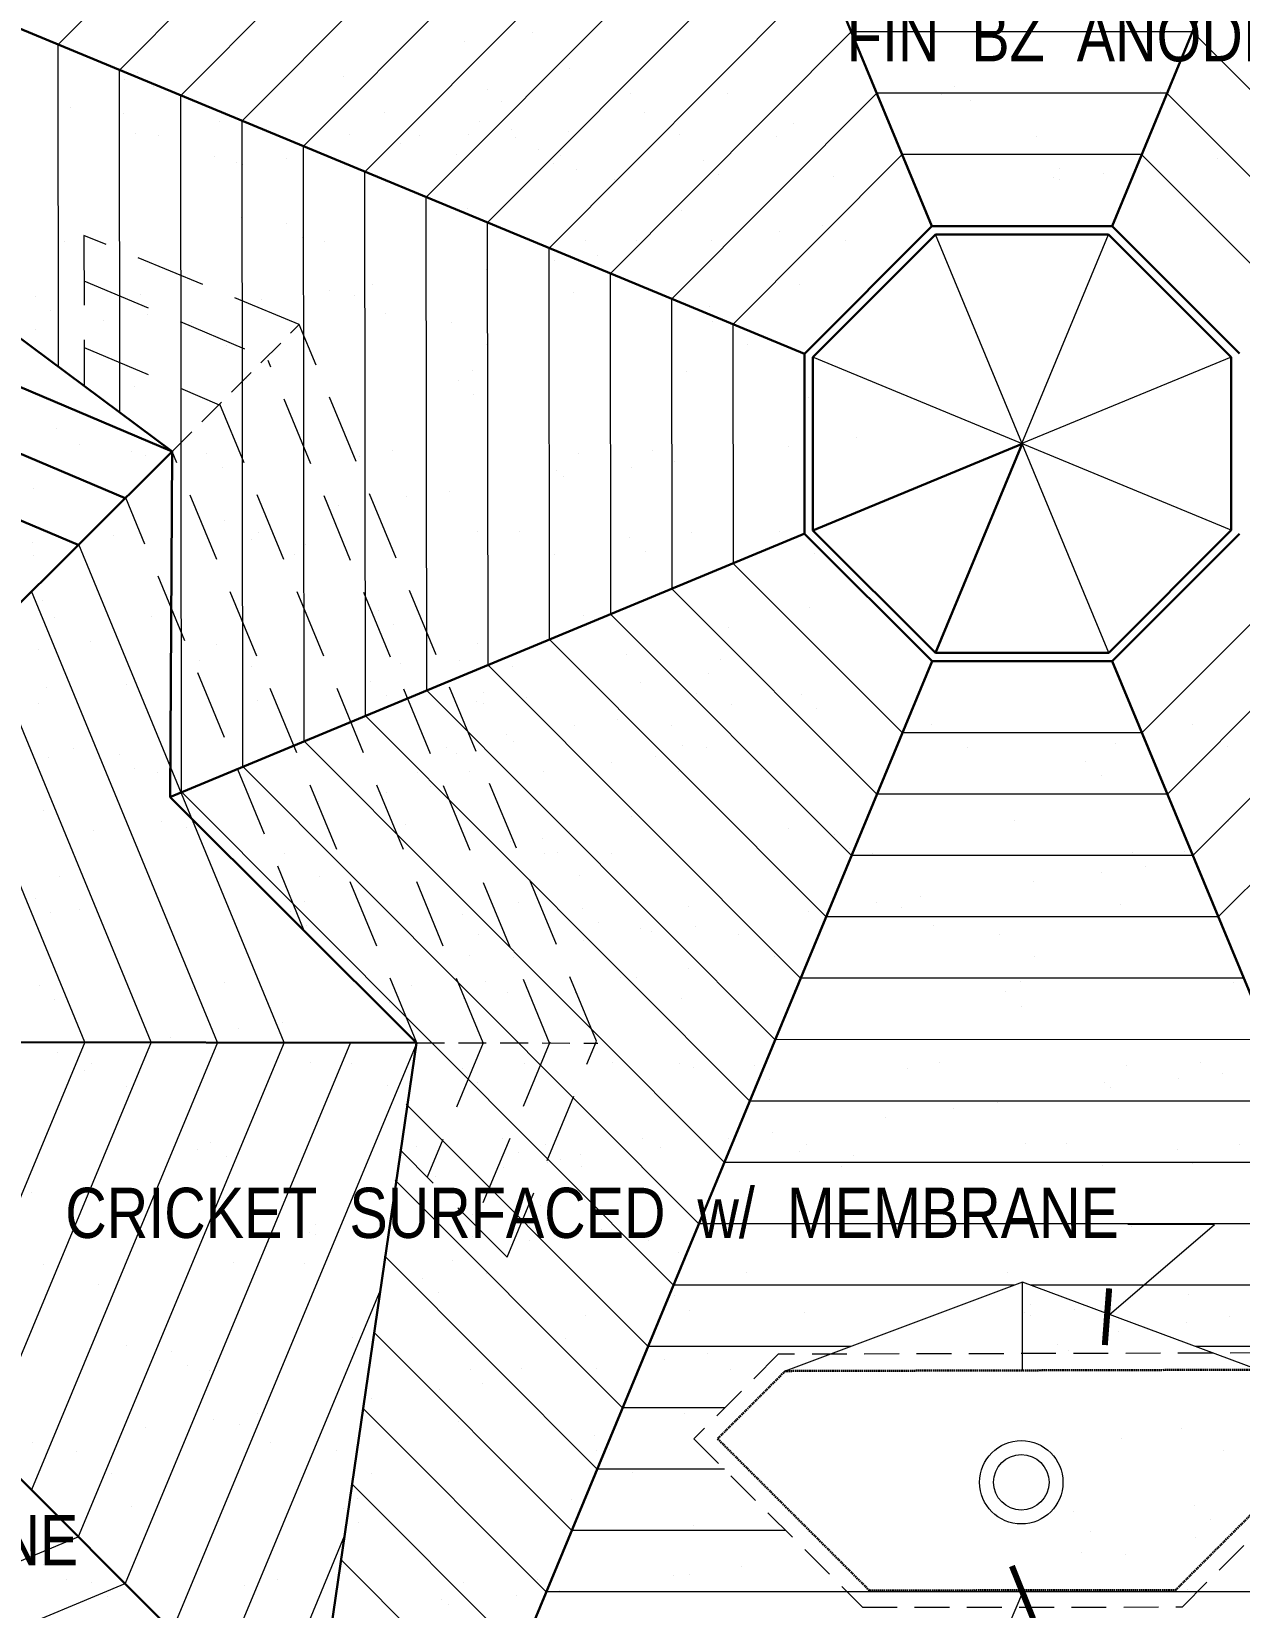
# Model space of a CAD drawing. Header units: inches. Extents: x 279 to 11006, y 233 to 7807.
# Drawn here: x 2671.3 to 2887.9, y 7348.9 to 7631.5 of the extents above; entities that cross this region are included whole.
import ezdxf

# ---------------------------------------------------------------- set-up
doc = ezdxf.new("R2010")
doc.units = ezdxf.units.IN
doc.header["$MEASUREMENT"] = 0
doc.linetypes.add('HIDDEN', pattern=[0.375, 0.25, -0.125])
for name, color, linetype, lineweight in [('MASONRY', 16, 'HIDDEN', 30), ('ROOF LINE', 7, 'Continuous', 30), ('ROOFLINE', 7, 'HIDDEN', 30)]:
    doc.layers.add(name, color=color, linetype=linetype, lineweight=lineweight)
doc.layers.add('ROOF_FRAMING_PLAN', color=3, linetype='Continuous')
doc.styles.add('ARCHENT', font='technical.ttf', dxfattribs={"height": 6})
doc.styles.add('ARCHENTLTD', font='technical.ttf', dxfattribs={"height": 0.1875})
doc.dimstyles.new('ARCHENTLTD', dxfattribs={"dimscale": 0.05, "dimtxt": 0.1875, "dimasz": 3, "dimexe": 9, "dimexo": 1, "dimgap": 2.5, "dimtad": 0, "dimdec": 1, "dimzin": 1, "dimdsep": 46, "dimlunit": 4, "dimtxsty": 'ARCHENTLTD', "dimblk": 'ARCHTICK', "dimcen": 6, "dimclrd": 256, "dimclre": 256, "dimclrt": 256, "dimaunit": 1, "dimadec": 0, "dimazin": 0, "dimtfac": 1, "dimtdec": 1, "dimtofl": 0, "dimtmove": 1, "dimatfit": 3, "dimldrblk": 'ARCHTICK', "dimfxl": 1, "dimfrac": 2, "dimtolj": 1, "dimtzin": 0, "dimlwd": 9, "dimlwe": 9, "dimarcsym": 0})

# ---------------------------------------------------------------- blocks, each defined once
blk = doc.blocks.new('_ArchTick')
at = {"color": 0, "linetype": 'ByBlock', "const_width": 0.15}
blk.add_lwpolyline([(-0.5, -0.5), (0.5, 0.5)], dxfattribs=at)

msp = doc.modelspace()

# ---------------------------------------------------------------- linework, layer by layer
at = {"layer": 'MASONRY', "linetype": 'HIDDEN', "lineweight": 9, "ltscale": 25}
for p, q in [((2805.223239894494, 7394.288499068995), (2790.090690615479, 7379.146603503792)), ((2892.523610466422, 7394.523632736724), (2805.223239894496, 7394.288499068995)), ((2790.090690615477, 7379.146603503793), (2820.296936848239, 7348.962279561932)), ((2877.684928546677, 7348.983111891235), (2907.86913736109, 7379.189242912866)), ((2820.296936848239, 7348.962279561931), (2877.684928546679, 7348.983111891235))]:
    msp.add_line(p, q, dxfattribs=at)
at = {"layer": 'MASONRY'}
for p, q in [((2806.469767580057, 7391.291845568759), (2794.333446234127, 7379.148028490916)), ((2891.284957152597, 7391.520285682731), (2806.469767580057, 7391.291845568759)), ((2794.333446234127, 7379.148028490916), (2821.538488428026, 7351.962730453381)), ((2876.441198915976, 7351.982660604459), (2903.626496953508, 7379.187702798298)), ((2821.538488428026, 7351.962730453381), (2876.441198915976, 7351.982660604459))]:
    msp.add_line(p, q, dxfattribs=at)
at = {"layer": 'ROOF LINE', "color": 93}
for p, q in [((2832.762719189666, 7596.542309469442), (2745.412053825334, 7807.274583451347)), ((2865.073401424852, 7596.5598282914), (2952.164864140791, 7807.282284668256)), ((2809.944400318594, 7573.688814970454), (2599.039399339186, 7660.997656018659)), ((2590.804037525952, 7600.965610984988), (2696.519970241565, 7556.167499673953)), ((2590.80433555236, 7589.018593596687), (2688.095419902117, 7547.790590264433)), ((2590.804633578762, 7577.07157620839), (2679.670869562671, 7539.413680854914)), ((2608.829473963293, 7468.972894169695), (2696.519970241567, 7556.167499673954)), ((2809.957641093806, 7541.439917757871), (2696.117520050521, 7494.211015833656)), ((2832.804844440693, 7518.544039862625), (2745.381189684291, 7307.743715324312)), ((2865.102632886493, 7518.548826570328), (2952.555766708571, 7307.835210380917)), ((2740.352678198623, 7450.154578966416), (2616.685542175211, 7450.365607884438)), ((2609.119579990715, 7432.081012291325), (2719.507403570765, 7321.777120808125))]:
    msp.add_line(p, q, dxfattribs=at)
at = {"layer": 'ROOF LINE', "color": 93, "lineweight": 9}
for p, q in [((2676.061259835849, 7629.112734636465), (2777.217473083448, 7730.544448686434)), ((2687.062240201022, 7624.558632829409), (2781.780895206718, 7719.535255829514)), ((2698.063220566195, 7620.004531022354), (2786.344317329989, 7708.526062972594)), ((2709.064200931368, 7615.450429215298), (2790.907739453259, 7697.516870115676)), ((2720.065181296534, 7610.896327408246), (2795.471161576526, 7686.507677258764)), ((2731.079544690997, 7606.294961302026), (2800.083811043798, 7675.487162040041)), ((2742.084644501891, 7601.744847792253), (2804.615816192088, 7664.446324275608)), ((2753.089744312788, 7597.194734282479), (2809.179280001767, 7653.437030850802)), ((2764.094844123686, 7592.644620772704), (2813.742743811446, 7642.427737425997)), ((2775.099943934581, 7588.09450726293), (2818.306207621125, 7631.418444001192)), ((2879.481387816652, 7631.420722680408), (2818.30620762113, 7631.41844400119)), ((2879.481387816652, 7631.420722680408), (2922.696838799046, 7588.126890642834)), ((2676.125920158829, 7571.343952232669), (2676.061259835849, 7629.112734636465)), ((2687.130969637416, 7563.154425844309), (2687.062240201022, 7624.558632829409)), ((2698.203238957317, 7494.909393897331), (2698.063220566195, 7620.004531022354)), ((2786.105043745477, 7583.544393753161), (2822.869671430804, 7620.409150576392)), ((2874.931113254222, 7620.411089783191), (2822.869671430809, 7620.409150576389)), ((2874.931113254224, 7620.411089783191), (2911.707227872633, 7583.568273311537)), ((2709.19401823212, 7499.46914340992), (2709.064200931368, 7615.450429215298)), ((2720.184797506918, 7504.028892922508), (2720.065181296534, 7610.896327408247)), ((2797.110143556375, 7578.994280243385), (2827.433135240483, 7609.399857151587)), ((2870.380838691794, 7609.401456885971), (2827.433135240488, 7609.399857151584)), ((2870.380838691794, 7609.401456885971), (2900.727694346981, 7578.99956030182)), ((2731.188921872494, 7508.575273139964), (2731.079544690997, 7606.294961302026)), ((2742.183805531992, 7513.152466760446), (2742.084644501891, 7601.744847792253)), ((2753.178689191493, 7517.729660380921), (2753.089744312788, 7597.194734282479)), ((2764.173572850995, 7522.306854001402), (2764.094844123686, 7592.644620772704)), ((2775.168456510496, 7526.884047621883), (2775.099943934581, 7588.09450726293)), ((2786.163340169996, 7531.461241242363), (2786.105043745477, 7583.544393753161)), ((2797.158223829497, 7536.038434862838), (2797.110143556375, 7578.994280243385)), ((2716.565201555054, 7450.19516624061), (2679.743084303434, 7539.485487220481)), ((2797.131602458264, 7536.102685160529), (2827.478458113451, 7505.700788576378)), ((2870.434500489869, 7505.702459219356), (2900.767554675767, 7536.118126034755)), ((2704.658184917193, 7450.215485207469), (2671.304659878756, 7531.094782183842)), ((2786.121449006721, 7531.562344964163), (2822.916439241694, 7494.70061864072)), ((2874.999777447708, 7494.702622201312), (2911.778033661424, 7531.58104467048)), ((2775.111295555174, 7527.022004767799), (2818.354420369933, 7483.700448705065)), ((2879.565054405544, 7483.702785183268), (2922.788512647077, 7527.043963306204)), ((2692.751168279336, 7450.235804174328), (2662.866235454072, 7522.704077147198)), ((2764.101142103627, 7522.481664571436), (2813.792401498175, 7472.700278769409)), ((2884.130331363384, 7472.702948165223), (2933.798991632734, 7522.506881941928)), ((2753.090988652079, 7517.941324375074), (2809.230382626416, 7461.700108833751)), ((2680.844151641467, 7450.256123141189), (2654.427811029388, 7514.313372110558)), ((2742.080835200534, 7513.400984178706), (2804.668363754659, 7450.699938898093)), ((2731.070681748989, 7508.860643982346), (2800.1063448829, 7439.699768962438)), ((2870.4343303722, 7505.702388615038), (2827.478458113451, 7505.700788576378)), ((2720.060528297443, 7504.32030378598), (2795.544326011142, 7428.699599026781)), ((2709.050374845896, 7499.779963589619), (2790.982307139383, 7417.699429091123)), ((2698.040221394349, 7495.239623393252), (2786.420288267626, 7406.699259155468)), ((2874.999624341802, 7494.702558657425), (2822.916439241692, 7494.700618640721)), ((2879.56491831141, 7483.702728699813), (2818.354420369937, 7483.700448705064)), ((2884.130212281014, 7472.7028987422), (2813.792401498177, 7472.700278769407)), ((2888.695506250622, 7461.703068784586), (2809.230382626418, 7461.700108833751)), ((2680.844151641469, 7450.256123141187), (2654.425795827146, 7386.809244508785)), ((2692.751168279336, 7450.235804174329), (2662.840271775441, 7378.40116640934)), ((2704.658184917193, 7450.215485207469), (2671.25474772374, 7369.993088309889)), ((2716.565201555055, 7450.195166240609), (2679.669223672036, 7361.58501021045)), ((2728.472218192918, 7450.174847273751), (2688.083699620332, 7353.176932111)), ((2740.379234830782, 7450.15452830689), (2696.49817556863, 7344.768854011551)), ((2893.260800220226, 7450.703238826973), (2804.668363754659, 7450.699938898093)), ((2738.485506462833, 7439.150518529047), (2781.858269395865, 7395.69908921981)), ((2897.826094189832, 7439.703408869362), (2800.106344882902, 7439.699768962438)), ((2902.391388159434, 7428.703578911747), (2795.544326011142, 7428.699599026781)), ((2736.531486663174, 7425.537619321457), (2777.296250524108, 7384.698919284156)), ((2906.956682129042, 7417.703748954134), (2790.982307139383, 7417.699429091124)), ((2734.577466863519, 7411.924720113862), (2772.73423165235, 7373.698749348498)), ((2847.637887039853, 7406.701539414711), (2786.420288267624, 7406.699259155468)), ((2911.521976098646, 7406.703918996523), (2850.425920977288, 7406.701643264589)), ((2733.63106862391, 7405.331530091794), (2704.912651516926, 7336.360775912106)), ((2732.623447063858, 7398.311820906268), (2768.172212780591, 7362.69857941284)), ((2818.247661168185, 7395.700444667404), (2781.858269395868, 7395.69908921981)), ((2916.087270068252, 7395.704089038908), (2880.028302906665, 7395.702745899112)), ((2730.669427264201, 7384.698921698673), (2763.610193908832, 7351.698409477186)), ((2795.640262110653, 7384.699602569725), (2777.296250524109, 7384.698919284154)), ((2795.541651284413, 7373.699598888997), (2772.73423165235, 7373.698749348498)), ((2728.715407464542, 7371.086022491078), (2759.048175037074, 7340.698239541525)), ((2590.974086603484, 7324.574461719938), (2679.669223672033, 7361.585010210447)), ((2727.362391212191, 7361.660082245897), (2713.327127465224, 7327.95269781266)), ((2806.549230066599, 7362.700008896358), (2768.172212780593, 7362.69857941284)), ((2726.761387664885, 7357.473123283487), (2754.486156165315, 7329.698069605869)), ((2590.993349100588, 7312.663243935579), (2688.083699620332, 7353.176932111)), ((2934.348445946674, 7351.704769208456), (2763.610193908833, 7351.698409477184))]:
    msp.add_line(p, q, dxfattribs=at)
at = {"layer": 'ROOF LINE'}
for p, q in [((2599.056386370044, 7628.696077902793), (2696.519970241565, 7556.167499673953)), ((2809.944400318594, 7573.688814970454), (2832.772727143037, 7596.552332850594)), ((2832.776948679632, 7596.542158951654), (2865.073331631737, 7596.559659544258)), ((2865.073401424852, 7596.5598282914), (2887.936312464487, 7573.707956119712)), ((2811.436192993197, 7573.059951285072), (2833.384894802289, 7595.042488162051)), ((2833.384894802289, 7595.042488162051), (2864.452798710248, 7595.05932307295)), ((2864.452798710248, 7595.05932307295), (2886.436620415005, 7573.086115786642)), ((2809.940540811156, 7541.372281039254), (2809.936106222261, 7573.692248332129)), ((2811.440455458632, 7541.994446276456), (2811.436192993197, 7573.059951285072)), ((2886.436620415005, 7573.086115786642), (2886.447311716566, 7542.063592436647)), ((2696.519970241565, 7556.167499673953), (2696.130312127204, 7494.211016310142)), ((2833.426517875984, 7520.042996335404), (2811.440455458632, 7541.994446276456)), ((2886.447311716566, 7542.063592436647), (2864.480242858132, 7520.048712039519)), ((2832.804844440693, 7518.544039862625), (2809.940588481322, 7541.37230081286)), ((2887.91898210794, 7541.414835797425), (2865.102711530804, 7518.548905385807)), ((2864.480242858132, 7520.048712039519), (2833.426517875984, 7520.042996335404)), ((2865.102744233293, 7518.548826590823), (2832.804364164841, 7518.542881797275)), ((2696.130312127204, 7494.211016310142), (2740.352678198623, 7450.154578966416)), ((2740.352678198623, 7450.154578966416), (2722.869680110016, 7330.361103897041))]:
    msp.add_line(p, q, dxfattribs=at)
at = {"layer": 'ROOF LINE', "linetype": 'HIDDEN', "lineweight": 9, "ltscale": 50}
for p, q in [((2719.3139285897, 7578.934131032504), (2680.672838978857, 7594.909663545352)), ((2680.672838978857, 7594.909663545351), (2680.721697794831, 7567.910411894773)), ((2772.599297078844, 7450.421452455286), (2719.3139285897, 7578.934131032504)), ((2756.570030118353, 7411.683387883138), (2772.599297078844, 7450.421452455286))]:
    msp.add_line(p, q, dxfattribs=at)
at = {"layer": 'ROOF LINE', "color": 5, "lineweight": 9}
for p, q in [((2864.480242858132, 7520.048712039519), (2833.384894802289, 7595.042488162051)), ((2886.447311716566, 7542.063592436647), (2811.436192993197, 7573.059951285072))]:
    msp.add_line(p, q, dxfattribs=at)
at = {"layer": 'ROOF LINE', "color": 4, "lineweight": 9}
for p, q in [((2848.922578096157, 7557.569695115628), (2864.452798710248, 7595.05932307295)), ((2886.436620415005, 7573.086115786642), (2848.922578096157, 7557.569695115628))]:
    msp.add_line(p, q, dxfattribs=at)
at = {"layer": 'ROOF LINE', "color": 7, "linetype": 'HIDDEN', "lineweight": 9, "ltscale": 50}
for p, q in [((2680.687568064943, 7586.770409780589), (2713.536995498008, 7572.850158888902)), ((2680.709204180026, 7574.81435017844), (2704.944520581011, 7564.544409083468)), ((2764.256688959653, 7449.960100511074), (2713.744351322895, 7572.447974041235)), ((2752.286251468645, 7450.134209340031), (2705.058357577478, 7564.657602330402)), ((2740.379234830782, 7450.154528306892), (2696.519970241565, 7556.167499673953)), ((2720.201813332415, 7470.229834866705), (2688.181508728116, 7547.876192257121)), ((2752.286251468647, 7450.134209340031), (2742.25519099868, 7426.043403664416)), ((2764.257213464335, 7450.267462888649), (2750.661424822769, 7417.615531106225)), ((2756.584175124816, 7411.677534878163), (2737.315032380684, 7430.99627889023))]:
    msp.add_line(p, q, dxfattribs=at)
at = {"layer": 'ROOF LINE', "linetype": 'HIDDEN', "lineweight": 9, "ltscale": 20}
msp.add_line((2696.519970241567, 7556.167499673954), (2719.3139285897, 7578.934131032504), dxfattribs=at)
at = {"layer": 'ROOF LINE', "color": 5}
for p, q in [((2848.932568830209, 7557.545600100785), (2811.440455458632, 7541.994446276456)), ((2833.426517875984, 7520.042996335404), (2848.932568830209, 7557.545600100785))]:
    msp.add_line(p, q, dxfattribs=at)
at = {"layer": 'ROOF LINE', "color": 7, "linetype": 'HIDDEN', "lineweight": 9, "ltscale": 20}
msp.add_line((2740.352678198623, 7450.154578966416), (2772.82357941107, 7450.092637361244), dxfattribs=at)
at = {"layer": 'ROOF LINE', "lineweight": 9}
for p, q in [((2849.02689068308, 7407.221459225815), (2806.469767580044, 7391.291845568759)), ((2891.284957152595, 7391.520285682734), (2849.02689068308, 7407.221459225815)), ((2849.027479766549, 7391.406469949973), (2849.02689068308, 7407.221459225815))]:
    msp.add_line(p, q, dxfattribs=at)
for centre, radius in [((2848.800563714638, 7371.345029218743), 7.481348858938871), ((2848.800563714638, 7371.345029218743, -2), 4.972124152527612)]:
    msp.add_circle(centre, radius, dxfattribs=at)
at = {"layer": 'ROOFLINE', "color": 7, "linetype": 'Continuous', "lineweight": 25, "ltscale": 100}
for p, q in [((2748.960531450122, 7629.727752975385), (2748.960531450122, 7629.727752975385)), ((2761.155243435249, 7631.333679374642), (2761.155243435249, 7631.333679374642)), ((2882.202930421628, 7627.122226323014), (2882.202930421628, 7627.122226323014)), ((2690.354097095666, 7624.190150395355), (2690.354097095666, 7624.190150395355)), ((2767.752817007145, 7624.861251026819), (2767.752817007145, 7624.861251026819)), ((2687.97562515942, 7622.897839228035), (2687.97562515942, 7622.897839228035)), ((2693.118981474306, 7621.656790102631), (2693.118981474306, 7621.656790102631)), ((2727.239473185119, 7623.400122230874), (2727.239473185119, 7623.400122230874)), ((2753.140765775763, 7621.143457589107), (2753.140765775763, 7621.143457589107)), ((2836.889823678524, 7621.545307446868), (2836.889823678524, 7621.545307446868)), ((2873.775199767977, 7620.755279282387), (2873.775199767977, 7620.755279282387)), ((2698.62629758604, 7620.451932983771), (2698.62629758604, 7620.451932983771)), ((2755.626656891934, 7618.974474332985), (2755.626656891934, 7618.974474332985)), ((2778.748160754543, 7620.335954961342), (2778.748160754543, 7620.335954961342)), ((2796.14000071396, 7620.43560312893), (2796.14000071396, 7620.43560312893)), ((2834.511351742279, 7620.252996279549), (2834.511351742279, 7620.252996279549)), ((2839.654708057164, 7619.011947154144), (2839.654708057164, 7619.011947154144)), ((2678.252205610891, 7617.768860828915), (2678.252205610891, 7617.768860828915)), ((2687.81978730859, 7616.793788021716), (2687.81978730859, 7616.793788021716)), ((2704.995930996986, 7615.290430820662), (2704.995930996986, 7615.290430820662)), ((2734.531912040594, 7616.880413777984), (2734.531912040594, 7616.880413777984)), ((2751.70805572899, 7615.377056576932), (2751.70805572899, 7615.377056576932)), ((2781.2440367726, 7616.967039534255), (2781.2440367726, 7616.967039534255)), ((2689.877688528807, 7613.2003875545), (2689.877688528807, 7613.2003875545)), ((2694.145373249537, 7612.764276574444), (2694.145373249537, 7612.764276574444)), ((2728.249039557128, 7613.017780705119), (2728.249039557128, 7613.017780705119)), ((2740.857497981543, 7612.850902330712), (2740.857497981543, 7612.850902330712)), ((2749.580018902316, 7612.914075109087), (2749.580018902316, 7612.914075109087)), ((2757.387608892793, 7613.942259693978), (2757.387608892793, 7613.942259693978)), ((2758.107408115834, 7612.472336359638), (2758.107408115834, 7612.472336359638)), ((2767.512887582827, 7613.520063707958), (2767.512887582827, 7613.520063707958)), ((2787.569622713547, 7612.937528086983), (2787.569622713547, 7612.937528086983)), ((2804.819532847838, 7612.558962115907), (2804.819532847838, 7612.558962115907)), ((2808.026231404852, 7614.981192503902), (2808.026231404852, 7614.981192503902)), ((2851.531657579844, 7612.645587872175), (2851.531657579844, 7612.645587872175)), ((2709.151534038273, 7609.519687892569), (2709.151534038273, 7609.519687892569)), ((2737.385306917189, 7611.308148709832), (2737.385306917189, 7611.308148709832)), ((2762.157231040871, 7610.278686959672), (2762.157231040871, 7610.278686959672)), ((2704.01556811689, 7609.069334474148), (2704.01556811689, 7609.069334474148)), ((2708.04935711897, 7607.976644521927), (2708.04935711897, 7607.976644521927)), ((2709.203624951565, 7607.596891970086), (2709.203624951565, 7607.596891970086)), ((2717.01121494204, 7608.625076554976), (2717.01121494204, 7608.625076554976)), ((2747.522885066593, 7609.337081043189), (2747.522885066593, 7609.337081043189)), ((2764.92211541951, 7607.745326666949), (2764.92211541951, 7607.745326666949)), ((2766.191020042949, 7609.185997007455), (2766.191020042949, 7609.185997007455)), ((2768.95590442159, 7606.652636714731), (2768.95590442159, 7606.652636714731)), ((2791.798415021731, 7608.378494379689), (2791.798415021731, 7608.378494379689)), ((2855.687260621131, 7606.874844944083), (2855.687260621131, 7606.874844944083)), ((2883.921033500047, 7608.663305761345), (2883.921033500047, 7608.663305761345)), ((2775.910068773409, 7604.9114331453), (2775.910068773409, 7604.9114331453)), ((2794.563299400372, 7605.845134086967), (2794.563299400372, 7605.845134086967)), ((2815.173916799104, 7605.413716148138), (2815.173916799104, 7605.413716148138)), ((2854.585083701827, 7605.33180157344), (2854.585083701827, 7605.33180157344)), ((2855.739351534422, 7604.9520490216), (2855.739351534422, 7604.9520490216)), ((2863.546941524898, 7605.980233606489), (2863.546941524898, 7605.980233606489)), ((2708.911604613952, 7598.178500573709), (2708.911604613952, 7598.178500573709)), ((2749.424948435979, 7599.639629369654), (2749.424948435979, 7599.639629369654)), ((2787.796299464298, 7599.457022520273), (2787.796299464298, 7599.457022520273)), ((2717.065822384076, 7597.111873892494), (2717.065822384076, 7597.111873892494)), ((2805.405117670336, 7595.676229029984), (2805.405117670336, 7595.676229029984)), ((2813.212707660814, 7596.704413614874), (2813.212707660814, 7596.704413614874)), ((2677.163502439982, 7593.738947015994), (2677.163502439982, 7593.738947015994)), ((2719.830706762717, 7594.578513599772), (2719.830706762717, 7594.578513599772)), ((2723.875627171986, 7593.825572772264), (2723.875627171986, 7593.825572772264)), ((2770.587751903992, 7593.912198528533), (2770.587751903992, 7593.912198528533)), ((2779.852491064175, 7594.065181086245), (2779.852491064175, 7594.065181086245)), ((2793.210405685212, 7594.070302630727), (2793.210405685212, 7594.070302630727)), ((2817.299876635996, 7593.998824284803), (2817.299876635996, 7593.998824284803)), ((2765.028723719583, 7590.359045890982), (2765.028723719583, 7590.359045890982)), ((2772.836313710062, 7591.387230475872), (2772.836313710062, 7591.387230475872)), ((2752.834011734459, 7588.753119491726), (2752.834011734459, 7588.753119491726)), ((2690.823665467105, 7584.298066235404), (2690.823665467105, 7584.298066235404)), ((2724.652329768832, 7585.04186275198), (2724.652329768832, 7585.04186275198)), ((2729.195016495426, 7584.115459386026), (2729.195016495426, 7584.115459386026)), ((2732.459919759309, 7586.070047336871), (2732.459919759309, 7586.070047336871)), ((2768.458864521124, 7584.617742388863), (2768.458864521124, 7584.617742388863)), ((2808.972208343147, 7586.078871184807), (2808.972208343147, 7586.078871184807)), ((2671.974413727285, 7583.945060825315), (2671.974413727285, 7583.945060825315)), ((2674.739298105924, 7581.411700532592), (2674.739298105924, 7581.411700532592)), ((2712.457617783705, 7583.435936352724), (2712.457617783705, 7583.435936352724)), ((2792.902745331362, 7582.107720504593), (2792.902745331362, 7582.107720504593)), ((2684.275935818081, 7579.724679612978), (2684.275935818081, 7579.724679612978)), ((2692.083525808556, 7580.752864197868), (2692.083525808556, 7580.752864197868)), ((2699.93561182739, 7579.232705805814), (2699.93561182739, 7579.232705805814)), ((2734.761082407381, 7580.898368019067), (2734.761082407381, 7580.898368019067)), ((2746.647736559394, 7579.319331562085), (2746.647736559394, 7579.319331562085)), ((2793.3598612914, 7579.405957318354), (2793.3598612914, 7579.405957318354)), ((2795.667629710001, 7579.574360211869), (2795.667629710001, 7579.574360211869)), ((2672.081223832954, 7578.118753213722), (2672.081223832954, 7578.118753213722)), ((2706.261197768337, 7575.203194358543), (2706.261197768337, 7575.203194358543)), ((2752.973322500341, 7575.289820114813), (2752.973322500341, 7575.289820114813)), ((2799.685447232345, 7575.376445871081), (2799.685447232345, 7575.376445871081)), ((2750.370925374279, 7570.737308050559), (2750.370925374279, 7570.737308050559)), ((2788.742276402596, 7570.554701201178), (2788.742276402596, 7570.554701201178)), ((2689.669673750588, 7567.731554951887), (2689.669673750588, 7567.731554951887)), ((2709.857581552251, 7569.276179254615), (2709.857581552251, 7569.276179254615)), ((2747.811336674567, 7568.940907437414), (2747.811336674567, 7568.940907437414)), ((2750.576221053208, 7566.407547144691), (2750.576221053208, 7566.407547144691)), ((2810.598005354665, 7565.894214631166), (2810.598005354665, 7565.894214631166)), ((2675.826227511992, 7560.194031598787), (2675.826227511992, 7560.194031598787)), ((2819.236437868, 7558.660232398935), (2819.236437868, 7558.660232398935)), ((2679.913396487174, 7557.488442268716), (2679.913396487174, 7557.488442268716)), ((2689.279326958782, 7556.177864800095), (2689.279326958782, 7556.177864800095)), ((2702.719928017776, 7555.774094370234), (2702.719928017776, 7555.774094370234)), ((2735.991451690787, 7556.264490556364), (2735.991451690787, 7556.264490556364)), ((2782.703576422791, 7556.351116312633), (2782.703576422791, 7556.351116312633)), ((2807.041725882873, 7557.05430599968), (2807.041725882873, 7557.05430599968)), ((2809.918185281447, 7557.176549865713), (2809.918185281447, 7557.176549865713)), ((2691.769642405406, 7555.39574491631), (2691.769642405406, 7555.39574491631)), ((2705.484812396415, 7553.240734077512), (2705.484812396415, 7553.240734077512)), ((2730.140993433725, 7555.21313806693), (2730.140993433725, 7555.21313806693)), ((2769.404841459422, 7555.715421069768), (2769.404841459422, 7555.715421069768)), ((2778.860043917249, 7553.343049259935), (2778.860043917249, 7553.343049259935)), ((2786.667633907724, 7554.371233844825), (2786.667633907724, 7554.371233844825)), ((2765.506596697872, 7552.727401563987), (2765.506596697872, 7552.727401563987)), ((2766.665331932122, 7551.737122860677), (2766.665331932122, 7551.737122860677)), ((2671.585728194325, 7549.568489168721), (2671.585728194325, 7549.568489168721)), ((2738.483649966496, 7548.025866120932), (2738.483649966496, 7548.025866120932)), ((2746.291239956973, 7549.054050705823), (2746.291239956973, 7549.054050705823)), ((2726.288937981371, 7546.419939721676), (2726.288937981371, 7546.419939721676)), ((2698.107256015743, 7542.708682981931), (2698.107256015743, 7542.708682981931)), ((2705.914846006222, 7543.736867566821), (2705.914846006222, 7543.736867566821)), ((2712.05143634619, 7541.671623589914), (2712.05143634619, 7541.671623589914)), ((2751.316902312574, 7541.834986731465), (2751.316902312574, 7541.834986731465)), ((2758.763561078194, 7541.758249346184), (2758.763561078194, 7541.758249346184)), ((2789.688253340893, 7541.652379882084), (2789.688253340893, 7541.652379882084)), ((2805.475685810198, 7541.844875102453), (2805.475685810198, 7541.844875102453)), ((2671.539710464852, 7539.871574932681), (2671.539710464852, 7539.871574932681)), ((2685.912544030617, 7541.102756582673), (2685.912544030617, 7541.102756582673)), ((2710.803558490549, 7540.373857935519), (2710.803558490549, 7540.373857935519)), ((2720.415188041079, 7539.560588496806), (2720.415188041079, 7539.560588496806)), ((2778.556850965058, 7540.769940982334), (2778.556850965058, 7540.769940982334)), ((2671.664897555132, 7537.555486386373), (2671.664897555132, 7537.555486386373)), ((2718.377022287138, 7537.642112142643), (2718.377022287138, 7537.642112142643)), ((2765.089147019141, 7537.728737898911), (2765.089147019141, 7537.728737898911)), ((2781.321735343699, 7538.23658068961), (2781.321735343699, 7538.23658068961)), ((2811.801271751146, 7537.815363655181), (2811.801271751146, 7537.815363655181)), ((2673.211525205844, 7529.383832615078), (2673.211525205844, 7529.383832615078)), ((2733.465442308267, 7527.603127915155), (2733.465442308267, 7527.603127915155)), ((2810.864162219746, 7528.274228546618), (2810.864162219746, 7528.274228546618)), ((2675.323779384285, 7526.393775429629), (2675.323779384285, 7526.393775429629)), ((2692.715619343703, 7526.493423597216), (2692.715619343703, 7526.493423597216)), ((2731.086970372021, 7526.310816747835), (2731.086970372021, 7526.310816747835)), ((2736.230326686906, 7525.069767622431), (2736.230326686906, 7525.069767622431)), ((2770.350818397719, 7526.813099750674), (2770.350818397719, 7526.813099750674)), ((2681.849957719178, 7522.149850382849), (2681.849957719178, 7522.149850382849)), ((2796.252110988363, 7524.556435108907), (2796.252110988363, 7524.556435108907)), ((2672.531705132625, 7520.666167849626), (2672.531705132625, 7520.666167849626)), ((2704.490629620583, 7521.59591133855), (2704.490629620583, 7521.59591133855)), ((2751.202754352589, 7521.682537094821), (2751.202754352589, 7521.682537094821)), ((2777.984948984841, 7519.696690064468), (2777.984948984841, 7519.696690064468)), ((2698.207757137117, 7517.733278265685), (2698.207757137117, 7517.733278265685)), ((2701.395151477581, 7518.616782584194), (2701.395151477581, 7518.616782584194)), ((2710.816215561532, 7517.566399891278), (2710.816215561532, 7517.566399891278)), ((2737.471605162816, 7518.235561268524), (2737.471605162816, 7518.235561268524)), ((2748.107276209586, 7518.703408340462), (2748.107276209586, 7518.703408340462)), ((2757.528340293536, 7517.653025647549), (2757.528340293536, 7517.653025647549)), ((2792.691364114916, 7516.327052628888), (2792.691364114916, 7516.327052628888)), ((2794.819400941591, 7518.790034096732), (2794.819400941591, 7518.790034096732)), ((2800.498954105393, 7517.355237213777), (2800.498954105393, 7517.355237213777)), ((2673.974285696879, 7513.784832034713), (2673.974285696879, 7513.784832034713)), ((2688.374033651473, 7514.436314847975), (2688.374033651473, 7514.436314847975)), ((2732.11594862086, 7514.994184520238), (2732.11594862086, 7514.994184520238)), ((2780.496652129789, 7514.721126229631), (2780.496652129789, 7514.721126229631)), ((2672.485687403152, 7510.969253613586), (2672.485687403152, 7510.969253613586)), ((2691.138918030114, 7511.902954555253), (2691.138918030114, 7511.902954555253)), ((2711.749535428846, 7511.471536616426), (2711.749535428846, 7511.471536616426)), ((2734.880832999499, 7512.460824227515), (2734.880832999499, 7512.460824227515)), ((2751.16070233157, 7511.389622041727), (2751.16070233157, 7511.389622041727)), ((2752.262879250874, 7512.932665412369), (2752.262879250874, 7512.932665412369)), ((2752.314970164165, 7511.009869489886), (2752.314970164165, 7511.009869489886)), ((2760.12256015464, 7512.038054074776), (2760.12256015464, 7512.038054074776)), ((2790.634230279193, 7512.750058562989), (2790.634230279193, 7512.750058562989)), ((2796.833049454359, 7510.774646148379), (2796.833049454359, 7510.774646148379)), ((2809.302365255549, 7512.598974527255), (2809.302365255549, 7512.598974527255)), ((2776.45895747921, 7508.091573993523), (2776.45895747921, 7508.091573993523)), ((2812.06724963419, 7510.065614234531), (2812.06724963419, 7510.065614234531)), ((2756.456655503608, 7505.457463009378), (2756.456655503608, 7505.457463009378)), ((2768.651367488735, 7507.063389408634), (2768.651367488735, 7507.063389408634)), ((2786.026539176909, 7507.116501186323), (2786.026539176909, 7507.116501186323)), ((2832.738663908913, 7507.203126942592), (2832.738663908913, 7507.203126942592)), ((2879.450788640919, 7507.289752698862), (2879.450788640919, 7507.289752698862)), ((2678.870322193941, 7502.893998134276), (2678.870322193941, 7502.893998134276)), ((2719.383666015968, 7504.355126930221), (2719.383666015968, 7504.355126930221)), ((2745.640000385852, 7503.000363982781), (2745.640000385852, 7503.000363982781)), ((2757.755017044288, 7504.172520080839), (2757.755017044288, 7504.172520080839)), ((2788.084440397126, 7503.523100719108), (2788.084440397126, 7503.523100719108)), ((2792.352125117856, 7503.086989739051), (2792.352125117856, 7503.086989739051)), ((2826.455791425447, 7503.340493869728), (2826.455791425447, 7503.340493869728)), ((2839.064249849862, 7503.17361549532), (2839.064249849862, 7503.17361549532)), ((2865.719639451145, 7503.842776872565), (2865.719639451145, 7503.842776872565)), ((2885.776374581866, 7503.26024125159), (2885.776374581866, 7503.26024125159)), ((2674.414791602323, 7501.304981639095), (2674.414791602323, 7501.304981639095)), ((2687.024539964065, 7501.82737145306), (2687.024539964065, 7501.82737145306)), ((2689.789424342706, 7499.294011160338), (2689.789424342706, 7499.294011160338)), ((2747.571096575103, 7502.061971923164), (2747.571096575103, 7502.061971923164)), ((2775.363835250326, 7500.39172659055), (2775.363835250326, 7500.39172659055)), ((2783.171425240803, 7501.419911175441), (2783.171425240803, 7501.419911175441)), ((2802.222319985209, 7499.392047638756), (2802.222319985209, 7499.392047638756)), ((2860.36398290919, 7500.60140012428), (2860.36398290919, 7500.60140012428)), ((2693.834344751976, 7498.541070332831), (2693.834344751976, 7498.541070332831)), ((2740.546469483981, 7498.627696089099), (2740.546469483981, 7498.627696089099)), ((2749.811208644164, 7498.78067864681), (2749.811208644164, 7498.78067864681)), ((2763.169123265201, 7498.785800191294), (2763.169123265201, 7498.785800191294)), ((2787.258594215985, 7498.714321845369), (2787.258594215985, 7498.714321845369)), ((2863.12886728783, 7498.068039831557), (2863.12886728783, 7498.068039831557)), ((2734.987441299573, 7495.074543451548), (2734.987441299573, 7495.074543451548)), ((2742.795031290052, 7496.102728036438), (2742.795031290052, 7496.102728036438)), ((2673.477682070924, 7491.763846530532), (2673.477682070924, 7491.763846530532)), ((2702.418637339299, 7490.785544897436), (2702.418637339299, 7490.785544897436)), ((2722.792729314448, 7493.468617052291), (2722.792729314448, 7493.468617052291)), ((2778.930925923137, 7490.794368745374), (2778.930925923137, 7490.794368745374)), ((2682.416335363695, 7488.15143391329), (2682.416335363695, 7488.15143391329)), ((2694.611047348822, 7489.757360312546), (2694.611047348822, 7489.757360312546)), ((2699.153734075415, 7488.830956946591), (2699.153734075415, 7488.830956946591)), ((2738.417582101113, 7489.333239949428), (2738.417582101113, 7489.333239949428)), ((2767.854508456574, 7487.998930735479), (2767.854508456574, 7487.998930735479)), ((2807.118356482271, 7488.501213738316), (2807.118356482271, 7488.501213738316)), ((2847.631700304298, 7489.962342534262), (2847.631700304298, 7489.962342534262)), ((2886.003051332617, 7489.779735684881), (2886.003051332617, 7489.779735684881)), ((2704.71979998737, 7485.613865579633), (2704.71979998737, 7485.613865579633)), ((2757.130911328416, 7486.225234571575), (2757.130911328416, 7486.225234571575)), ((2762.861462911351, 7486.823218065159), (2762.861462911351, 7486.823218065159)), ((2815.272574252395, 7487.434587057101), (2815.272574252395, 7487.434587057101)), ((2716.606454139383, 7484.034829122651), (2716.606454139383, 7484.034829122651)), ((2763.318578871389, 7484.121454878919), (2763.318578871389, 7484.121454878919)), ((2765.62634728999, 7484.289857772435), (2765.62634728999, 7484.289857772435)), ((2775.370254308301, 7484.061660180601), (2775.370254308301, 7484.061660180601)), ((2818.037458631036, 7484.901226764379), (2818.037458631036, 7484.901226764379)), ((2822.082379040305, 7484.148285936872), (2822.082379040305, 7484.148285936872)), ((2868.794503772311, 7484.234911693142), (2868.794503772311, 7484.234911693142)), ((2878.059242932493, 7484.387894250853), (2878.059242932493, 7484.387894250853)), ((2676.219915348326, 7479.918691919108), (2676.219915348326, 7479.918691919108)), ((2722.93204008033, 7480.005317675379), (2722.93204008033, 7480.005317675379)), ((2769.644164812334, 7480.091943431647), (2769.644164812334, 7480.091943431647)), ((2863.235475587902, 7480.681759055589), (2863.235475587902, 7480.681759055589)), ((2871.043065578382, 7481.709943640481), (2871.043065578382, 7481.709943640481)), ((2851.040763602778, 7479.075832656334), (2851.040763602778, 7479.075832656334)), ((2671.915885106727, 7476.088592511167), (2671.915885106727, 7476.088592511167)), ((2679.816299132241, 7473.991676815182), (2679.816299132241, 7473.991676815182)), ((2720.329642954267, 7475.452805611125), (2720.329642954267, 7475.452805611125)), ((2758.700993982585, 7475.270198761744), (2758.700993982585, 7475.270198761744)), ((2770.181165595603, 7474.267773989922), (2770.181165595603, 7474.267773989922)), ((2789.030417335424, 7474.620779400013), (2789.030417335424, 7474.620779400013)), ((2822.859081637151, 7475.364575916588), (2822.859081637151, 7475.364575916588)), ((2827.401768363745, 7474.438172550633), (2827.401768363745, 7474.438172550633)), ((2830.666671627628, 7476.392760501478), (2830.666671627628, 7476.392760501478)), ((2866.665616389443, 7474.940455553471), (2866.665616389443, 7474.940455553471)), ((2674.680769485368, 7473.555232218444), (2674.680769485368, 7473.555232218444)), ((2717.770054254556, 7473.656404997981), (2717.770054254556, 7473.656404997981)), ((2720.534938633197, 7471.123044705257), (2720.534938633197, 7471.123044705257)), ((2748.517073513398, 7473.159650604068), (2748.517073513398, 7473.159650604068)), ((2772.946049974243, 7471.7344136972), (2772.946049974243, 7471.7344136972)), ((2790.290277676875, 7471.075577362476), (2790.290277676875, 7471.075577362476)), ((2810.664369652025, 7473.758649517331), (2810.664369652025, 7473.758649517331)), ((2832.9678342757, 7471.221081183675), (2832.9678342757, 7471.221081183675)), ((2751.430238963705, 7469.468793214151), (2751.430238963705, 7469.468793214151)), ((2770.287975701273, 7468.441466378329), (2770.287975701273, 7468.441466378329)), ((2780.556722934654, 7470.609712191731), (2780.556722934654, 7470.609712191731)), ((2782.482687686399, 7470.047392777586), (2782.482687686399, 7470.047392777586)), ((2798.142363695709, 7469.555418970422), (2798.142363695709, 7469.555418970422)), ((2844.854488427713, 7469.642044726693), (2844.854488427713, 7469.642044726693)), ((2749.913883726124, 7465.758394223474), (2749.913883726124, 7465.758394223474)), ((2757.755824904652, 7465.43928176688), (2757.755824904652, 7465.43928176688)), ((2804.467949636656, 7465.52590752315), (2804.467949636656, 7465.52590752315)), ((2851.18007436866, 7465.61253327942), (2851.18007436866, 7465.61253327942)), ((2789.195155447989, 7463.375729959502), (2789.195155447989, 7463.375729959502)), ((2672.678645597764, 7460.4895919308), (2672.678645597764, 7460.4895919308)), ((2700.099711013714, 7459.928635627496), (2700.099711013714, 7459.928635627496)), ((2705.950169270775, 7460.979988116929), (2705.950169270775, 7460.979988116929)), ((2739.363559039411, 7460.430918630334), (2739.363559039411, 7460.430918630334)), ((2752.662294002779, 7461.066613873199), (2752.662294002779, 7461.066613873199)), ((2777.000443462862, 7461.769803560245), (2777.000443462862, 7461.769803560245)), ((2779.876902861436, 7461.89204742628), (2779.876902861436, 7461.89204742628)), ((2848.577677242597, 7461.060021215167), (2848.577677242597, 7461.060021215167)), ((2886.949028270915, 7460.877414365787), (2886.949028270915, 7460.877414365787)), ((2675.443529976404, 7457.956231638078), (2675.443529976404, 7457.956231638078)), ((2735.465314277861, 7457.442899124553), (2735.465314277861, 7457.442899124553)), ((2748.818761497238, 7458.0585468205), (2748.818761497238, 7458.0585468205)), ((2756.626351487713, 7459.08673140539), (2756.626351487713, 7459.08673140539)), ((2768.800485394872, 7459.096609416383), (2768.800485394872, 7459.096609416383)), ((2787.876425618907, 7458.054268116495), (2787.876425618907, 7458.054268116495)), ((2808.06433342057, 7459.598892419222), (2808.06433342057, 7459.598892419222)), ((2846.018088542886, 7459.263620602022), (2846.018088542886, 7459.263620602022)), ((2736.624049512111, 7456.452620421243), (2736.624049512111, 7456.452620421243)), ((2848.782972921527, 7456.730260309299), (2848.782972921527, 7456.730260309299)), ((2708.442367546485, 7452.741363681498), (2708.442367546485, 7452.741363681498)), ((2716.249957536962, 7453.769548266389), (2716.249957536962, 7453.769548266389)), ((2675.87356358621, 7448.452365127387), (2675.87356358621, 7448.452365127387)), ((2696.24765556136, 7451.135437282242), (2696.24765556136, 7451.135437282242)), ((2682.01015392618, 7446.38712115048), (2682.01015392618, 7446.38712115048)), ((2721.275619892563, 7446.55048429203), (2721.275619892563, 7446.55048429203)), ((2728.722278658183, 7446.47374690675), (2728.722278658183, 7446.47374690675)), ((2759.646970920883, 7446.36787744265), (2759.646970920883, 7446.36787744265)), ((2775.434403390188, 7446.56037266302), (2775.434403390188, 7446.56037266302)), ((2787.486078827101, 7446.500577964702), (2787.486078827101, 7446.500577964702)), ((2789.976394273725, 7445.718458080919), (2789.976394273725, 7445.718458080919)), ((2800.926679886094, 7446.096807534843), (2800.926679886094, 7446.096807534843)), ((2834.198203559105, 7446.587203720972), (2834.198203559105, 7446.587203720972)), ((2867.611593327741, 7446.038134234375), (2867.611593327741, 7446.038134234375)), ((2880.910328291109, 7446.673829477241), (2880.910328291109, 7446.673829477241)), ((2680.762276070538, 7445.089355496086), (2680.762276070538, 7445.089355496086)), ((2690.373905621068, 7444.276086057373), (2690.373905621068, 7444.276086057373)), ((2748.515568545047, 7445.485438542901), (2748.515568545047, 7445.485438542901)), ((2749.463050451698, 7444.257329284972), (2749.463050451698, 7444.257329284972)), ((2751.280452923688, 7442.952078250177), (2751.280452923688, 7442.952078250177)), ((2803.691564264734, 7443.563447242119), (2803.691564264734, 7443.563447242119)), ((2828.347745302044, 7445.535851231538), (2828.347745302044, 7445.535851231538)), ((2863.713348566191, 7443.050114728594), (2863.713348566191, 7443.050114728594)), ((2877.066795785568, 7443.665762424542), (2877.066795785568, 7443.665762424542)), ((2884.874385776043, 7444.693947009433), (2884.874385776043, 7444.693947009433)), ((2688.335739867126, 7442.357609703208), (2688.335739867126, 7442.357609703208)), ((2735.04786459913, 7442.444235459478), (2735.04786459913, 7442.444235459478)), ((2781.759989331134, 7442.530861215748), (2781.759989331134, 7442.530861215748)), ((2864.872083800441, 7442.059836025285), (2864.872083800441, 7442.059836025285)), ((2836.690401834815, 7438.34857928554), (2836.690401834815, 7438.34857928554)), ((2844.497991825292, 7439.37676387043), (2844.497991825292, 7439.37676387043)), ((2824.49568984969, 7436.742652886283), (2824.49568984969, 7436.742652886283)), ((2703.424159888255, 7432.31862547572), (2703.424159888255, 7432.31862547572)), ((2740.309535977708, 7431.52859731124), (2740.309535977708, 7431.52859731124)), ((2755.835271229301, 7432.929994467664), (2755.835271229301, 7432.929994467664)), ((2763.546063482505, 7431.907710998252), (2763.546063482505, 7431.907710998252)), ((2780.822879799735, 7432.989726107184), (2780.822879799735, 7432.989726107184)), ((2796.314007884062, 7433.031396146538), (2796.314007884062, 7433.031396146538)), ((2804.12159787454, 7434.059580731429), (2804.12159787454, 7434.059580731429)), ((2810.258188214509, 7431.994336754522), (2810.258188214509, 7431.994336754522)), ((2849.523654180893, 7432.157699896072), (2849.523654180893, 7432.157699896072)), ((2856.970312946513, 7432.080962510792), (2856.970312946513, 7432.080962510792)), ((2887.895005209212, 7431.975093046691), (2887.895005209212, 7431.975093046691)), ((2701.04568795201, 7431.026314308401), (2701.04568795201, 7431.026314308401)), ((2706.189044266895, 7429.785265182996), (2706.189044266895, 7429.785265182996)), ((2758.600155607942, 7430.39663417494), (2758.600155607942, 7430.39663417494)), ((2763.745203923787, 7428.742397592427), (2763.745203923787, 7428.742397592427)), ((2766.210828568353, 7429.271932669473), (2766.210828568353, 7429.271932669473)), ((2769.746462333171, 7430.194288097289), (2769.746462333171, 7430.194288097289)), ((2784.119295898937, 7431.425469747281), (2784.119295898937, 7431.425469747281)), ((2809.010310358868, 7430.696571100128), (2809.010310358868, 7430.696571100128)), ((2818.621939909397, 7429.883301661414), (2818.621939909397, 7429.883301661414)), ((2876.763602833377, 7431.092654146942), (2876.763602833377, 7431.092654146942)), ((2743.742901948183, 7426.10828660828), (2743.742901948183, 7426.10828660828)), ((2755.93761393331, 7427.714213007535), (2755.93761393331, 7427.714213007535)), ((2769.87164942345, 7427.87819955098), (2769.87164942345, 7427.87819955098)), ((2816.583774155456, 7427.96482530725), (2816.583774155456, 7427.96482530725)), ((2863.29589888746, 7428.05145106352), (2863.29589888746, 7428.05145106352)), ((2879.528487212018, 7428.559293854218), (2879.528487212018, 7428.559293854218)), ((2671.35386905757, 7423.332280144759), (2671.35386905757, 7423.332280144759)), ((2718.065993789576, 7423.418905901028), (2718.065993789576, 7423.418905901028)), ((2764.77811852158, 7423.505531657298), (2764.77811852158, 7423.505531657298)), ((2762.650081694905, 7421.042550189453), (2762.650081694905, 7421.042550189453)), ((2770.457671685382, 7422.070734774344), (2770.457671685382, 7422.070734774344)), ((2677.963508352308, 7418.097352973275), (2677.963508352308, 7418.097352973275)), ((2722.221596830862, 7417.648162972935), (2722.221596830862, 7417.648162972935)), ((2750.455369709778, 7419.436623790198), (2750.455369709778, 7419.436623790198)), ((2760.592947859182, 7417.465556123555), (2760.592947859182, 7417.465556123555)), ((2779.261082835538, 7417.314472087821), (2779.261082835538, 7417.314472087821)), ((2831.672194176585, 7417.925841079763), (2831.672194176585, 7417.925841079763)), ((2681.708253008836, 7416.187034176991), (2681.708253008836, 7416.187034176991)), ((2713.869122806861, 7414.525833767488), (2713.869122806861, 7414.525833767488)), ((2721.119419911559, 7416.105119602293), (2721.119419911559, 7416.105119602293)), ((2722.273687744153, 7415.725367050452), (2722.273687744153, 7415.725367050452)), ((2730.081277734629, 7416.753551635342), (2730.081277734629, 7416.753551635342)), ((2750.409027389995, 7415.355007965879), (2750.409027389995, 7415.355007965879)), ((2760.581247538868, 7414.612459523758), (2760.581247538868, 7414.612459523758)), ((2773.530531252604, 7416.716488594237), (2773.530531252604, 7416.716488594237)), ((2782.025967214179, 7414.781111795097), (2782.025967214179, 7414.781111795097)), ((2790.922371212022, 7416.816136761823), (2790.922371212022, 7416.816136761823)), ((2829.29372224034, 7416.633529912442), (2829.29372224034, 7416.633529912442)), ((2834.437078555225, 7415.392480787039), (2834.437078555225, 7415.392480787039)), ((2868.557570266038, 7417.135812915281), (2868.557570266038, 7417.135812915281)), ((2787.363442171119, 7412.626612493406), (2787.363442171119, 7412.626612493406)), ((2673.482584015805, 7410.409696563947), (2673.482584015805, 7410.409696563947)), ((2707.586250323396, 7410.663200694622), (2707.586250323396, 7410.663200694622)), ((2720.194708747811, 7410.496322320215), (2720.194708747811, 7410.496322320215)), ((2746.850098349094, 7411.165483697461), (2746.850098349094, 7411.165483697461)), ((2752.889778613895, 7408.852869992532), (2752.889778613895, 7408.852869992532)), ((2766.906833479814, 7410.582948076486), (2766.906833479814, 7410.582948076486)), ((2799.601903345899, 7408.939495748802), (2799.601903345899, 7408.939495748802)), ((2846.314028077905, 7409.02612150507), (2846.314028077905, 7409.02612150507)), ((2683.352778883157, 7406.714754463651), (2683.352778883157, 7406.714754463651)), ((2741.494441807139, 7407.924106949176), (2741.494441807139, 7407.924106949176)), ((2744.259326185778, 7405.390746656452), (2744.259326185778, 7405.390746656452)), ((2786.580785519792, 7404.759028012583), (2786.580785519792, 7404.759028012583)), ((2850.469631119192, 7403.255378576978), (2850.469631119192, 7403.255378576978)), ((2878.703403998108, 7405.043839394239), (2878.703403998108, 7405.043839394239)), ((2770.692439271471, 7401.291966778194), (2770.692439271471, 7401.291966778194)), ((2789.345669898433, 7402.22566771986), (2789.345669898433, 7402.22566771986)), ((2809.956287297165, 7401.794249781033), (2809.956287297165, 7401.794249781033)), ((2849.367454199888, 7401.712335206335), (2849.367454199888, 7401.712335206335)), ((2850.521722032483, 7401.332582654493), (2850.521722032483, 7401.332582654493)), ((2858.329312022959, 7402.360767239384), (2858.329312022959, 7402.360767239384)), ((2886.191902076203, 7401.065017664436), (2886.191902076203, 7401.065017664436)), ((2866.189600100601, 7398.430906680291), (2866.189600100601, 7398.430906680291)), ((2878.384312085727, 7400.036833079548), (2878.384312085727, 7400.036833079548)), ((2688.24881538022, 7395.823920563213), (2688.24881538022, 7395.823920563213)), ((2696.403033150344, 7394.757293881998), (2696.403033150344, 7394.757293881998)), ((2728.762159202246, 7397.285049359158), (2728.762159202246, 7397.285049359158)), ((2767.133510230566, 7397.102442509777), (2767.133510230566, 7397.102442509777)), ((2855.372944982845, 7395.973807653694), (2855.372944982845, 7395.973807653694)), ((2857.304041172096, 7395.035415594077), (2857.304041172096, 7395.035415594077)), ((2699.167917528985, 7392.223933589275), (2699.167917528985, 7392.223933589275)), ((2784.742328436605, 7393.321649019487), (2784.742328436605, 7393.321649019487)), ((2792.549918427081, 7394.349833604378), (2792.549918427081, 7394.349833604378)), ((2703.212837938254, 7391.470992761768), (2703.212837938254, 7391.470992761768)), ((2749.924962670259, 7391.557618518036), (2749.924962670259, 7391.557618518036)), ((2759.189701830442, 7391.710601075749), (2759.189701830442, 7391.710601075749)), ((2772.547616451479, 7391.715722620231), (2772.547616451479, 7391.715722620231)), ((2796.637087402264, 7391.644244274306), (2796.637087402264, 7391.644244274306)), ((2732.171222500726, 7386.398539481229), (2732.171222500726, 7386.398539481229)), ((2744.365934485851, 7388.004465880485), (2744.365934485851, 7388.004465880485)), ((2752.17352447633, 7389.032650465375), (2752.17352447633, 7389.032650465375)), ((2711.797130525577, 7383.715467326374), (2711.797130525577, 7383.715467326374)), ((2788.309419109415, 7383.724291174311), (2788.309419109415, 7383.724291174311)), ((2691.794828549973, 7381.081356342227), (2691.794828549973, 7381.081356342227)), ((2703.9895405351, 7382.687282741484), (2703.9895405351, 7382.687282741484)), ((2708.532227261694, 7381.760879375529), (2708.532227261694, 7381.760879375529)), ((2747.796075287391, 7382.263162378366), (2747.796075287391, 7382.263162378366)), ((2877.587453053568, 7380.972374406392), (2877.587453053568, 7380.972374406392)), ((2671.420736574824, 7378.398284187371), (2671.420736574824, 7378.398284187371)), ((2714.098293173648, 7378.54378800857), (2714.098293173648, 7378.54378800857)), ((2772.23995609763, 7379.753140494096), (2772.23995609763, 7379.753140494096)), ((2866.863855925408, 7379.198678242488), (2866.863855925408, 7379.198678242488)), ((2679.272822593658, 7376.878125795318), (2679.272822593658, 7376.878125795318)), ((2725.984947325662, 7376.964751551588), (2725.984947325662, 7376.964751551588)), ((2772.697072057668, 7377.051377307857), (2772.697072057668, 7377.051377307857)), ((2775.004840476269, 7377.219780201372), (2775.004840476269, 7377.219780201372)), ((2885.103198905294, 7377.035103851515), (2885.103198905294, 7377.035103851515)), ((2685.598408534605, 7372.848614348046), (2685.598408534605, 7372.848614348046)), ((2732.310533266609, 7372.935240104316), (2732.310533266609, 7372.935240104316)), ((2779.022657998613, 7373.021865860585), (2779.022657998613, 7373.021865860585)), ((2689.194792318519, 7366.921599244119), (2689.194792318519, 7366.921599244119)), ((2727.148547440835, 7366.586327426918), (2727.148547440835, 7366.586327426918)), ((2729.708136140546, 7368.382728040062), (2729.708136140546, 7368.382728040062)), ((2768.079487168863, 7368.200121190682), (2768.079487168863, 7368.200121190682)), ((2879.914110192596, 7367.241217660836), (2879.914110192596, 7367.241217660836)), ((2729.913431819476, 7364.052967134194), (2729.913431819476, 7364.052967134194)), ((2858.250018110391, 7366.133094274981), (2858.250018110391, 7366.133094274981)), ((2882.678994571236, 7364.707857368114), (2882.678994571236, 7364.707857368114)), ((2789.935216120933, 7363.539634620668), (2789.935216120933, 7363.539634620668)), ((2861.163183560698, 7362.442236885065), (2861.163183560698, 7362.442236885065)), ((2880.020920298266, 7361.414910049243), (2880.020920298266, 7361.414910049243)), ((2859.646828323117, 7358.731837894387), (2859.646828323117, 7358.731837894387)), ((2867.488769501645, 7358.412725437793), (2867.488769501645, 7358.412725437793)), ((2673.447923596881, 7356.532881682655), (2673.447923596881, 7356.532881682655)), ((2798.573648634268, 7356.305652388439), (2798.573648634268, 7356.305652388439)), ((2677.535092572063, 7353.827292352584), (2677.535092572063, 7353.827292352584)), ((2682.057138784043, 7353.419514359738), (2682.057138784043, 7353.419514359738)), ((2709.478204199992, 7352.858558056433), (2709.478204199992, 7352.858558056433)), ((2715.328662457054, 7353.909910545866), (2715.328662457054, 7353.909910545866)), ((2748.742052225689, 7353.360841059271), (2748.742052225689, 7353.360841059271)), ((2762.040787189058, 7353.996536302137), (2762.040787189058, 7353.996536302137)), ((2786.378936649141, 7354.699725989183), (2786.378936649141, 7354.699725989183)), ((2789.255396047714, 7354.821969855217), (2789.255396047714, 7354.821969855217)), ((2684.822023162682, 7350.886154067015), (2684.822023162682, 7350.886154067015)), ((2744.84380746414, 7350.37282155349), (2744.84380746414, 7350.37282155349)), ((2758.197254683516, 7350.988469249438), (2758.197254683516, 7350.988469249438)), ((2766.004844673992, 7352.016653834329), (2766.004844673992, 7352.016653834329)), ((2878.533429991865, 7352.070053087296), (2878.533429991865, 7352.070053087296)), ((2746.00254269839, 7349.38254285018), (2746.00254269839, 7349.38254285018))]:
    msp.add_line(p, q, dxfattribs=at)

# ---------------------------------------------------------------- texts
at = {"layer": 'ROOF_FRAMING_PLAN', "color": 7, "linetype": 'Continuous', "lineweight": 9, "ltscale": 0.5, "char_height": 8.999999999999998, "attachment_point": 9, "rotation": 0.0021341776449132544, "style": 'ARCHENT'}
for s, insert in [('CRICKET  SURFACED  w/  MEMBRANE', (2866.308951512306, 7415.029050469981)), ('SADDLE  SURFACED  w/  MEMBRANE', (2679.670097695792, 7356.341137219551))]:
    msp.add_mtext(s, dxfattribs=dict(at, insert=insert))
at = {"layer": 'ROOFLINE', "color": 7, "linetype": 'Continuous', "lineweight": 20, "ltscale": 0.5, "insert": (2937.20530216219, 7623.410908877335), "char_height": 8.999999999999998, "attachment_point": 9, "rotation": 0.0021341776449132544, "style": 'ARCHENT'}
msp.add_mtext('"PLASTECO" CURB  MOUNT  OCTAGONAL\\PPYRAMID  SKYLITE  75"  OD  CURB, PITCH \\P5:12, BZ/CL ACRYLIC  DBL  DOME, ALUM  \\PFIN  BZ  ANODIZE  (TYP)', dxfattribs=at)

# ---------------------------------------------------------------- leaders
at = {"layer": 'ROOF_FRAMING_PLAN', "color": 7, "linetype": 'Continuous', "lineweight": 9, "ltscale": 0.5}
msp.add_leader([(2864.171235243648, 7401.026286543809), (2883.42923515119, 7417.544896362823), (2867.88541206736, 7417.544317379868)], dimstyle='ARCHENTLTD', override={"dimasz": 144, "dimgap": 1, "dimtad": 0, "dimclrd": 7}, dxfattribs=at)
at = {"layer": 'ROOFLINE', "color": 7, "linetype": 'Continuous', "lineweight": 9, "ltscale": 0.5}
msp.add_leader([(2849.023641686953, 7351.605103457), (2755.862555380951, 7132.967555913527), (2738.53097529752, 7132.966910339435)], dimstyle='ARCHENTLTD', override={"dimasz": 144, "dimgap": 1, "dimtad": 0}, dxfattribs=at)

doc.saveas('drawing.dxf')
